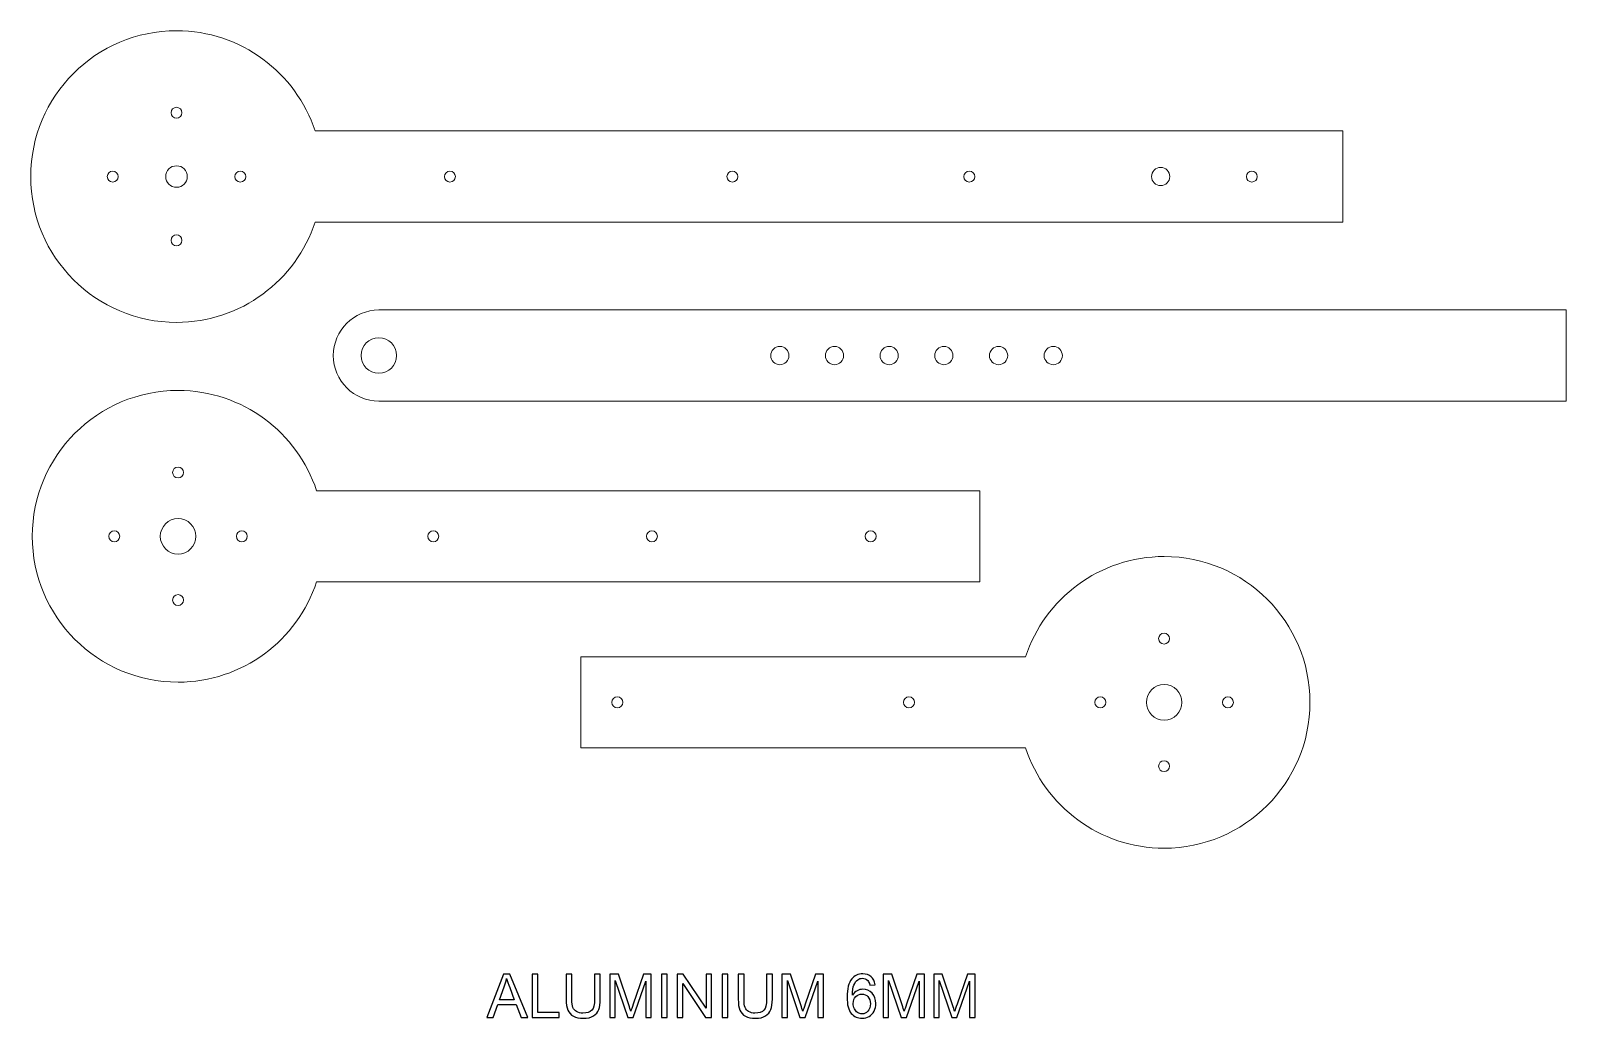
# Model space of a CAD drawing. Header units: centimetres. Extents: x -21.4 to 20.8, y -14.3 to 12.8.
import ezdxf

# ---------------------------------------------------------------- set-up
doc = ezdxf.new("R2010")
doc.units = ezdxf.units.CM
doc.header["$MEASUREMENT"] = 0
doc.layers.add('Layer 1', color=7, linetype='Continuous')

msp = doc.modelspace()

# ---------------------------------------------------------------- linework, layer by layer
at = {"layer": 'Layer 1', "color": 250, "lineweight": 20}
for points, knots in [([(-13.5732, 10.05148), (-14.09809, 11.64844), (-15.6014, 12.80148), (-17.37401, 12.80148), (-17.37401, 12.80148), (-19.58315, 12.80148), (-21.37401, 11.01062), (-21.37401, 8.80148), (-21.37401, 8.80148), (-21.37401, 6.59234), (-19.58315, 4.80148), (-17.37401, 4.80148), (-17.37401, 4.80148), (-15.60139, 4.80148), (-14.09808, 5.95453), (-13.57319, 7.5515)], [0, 0, 0, 0, 0.2, 0.2, 0.2, 0.2, 0.4, 0.4, 0.4, 0.4, 0.6, 0.6, 0.6, 0.6, 1, 1, 1, 1]), ([(-17.37401, 10.70148), (-17.45685, 10.70148), (-17.52401, 10.63432), (-17.52401, 10.55148), (-17.52401, 10.55148), (-17.52401, 10.46864), (-17.45685, 10.40148), (-17.37401, 10.40148), (-17.37401, 10.40148), (-17.29117, 10.40148), (-17.22401, 10.46864), (-17.22401, 10.55148), (-17.22401, 10.55148), (-17.22401, 10.63432), (-17.29117, 10.70148), (-17.37401, 10.70148)], [0, 0, 0, 0, 0.2, 0.2, 0.2, 0.2, 0.4, 0.4, 0.4, 0.4, 0.6, 0.6, 0.6, 0.6, 1, 1, 1, 1]), ([(-19.12401, 8.95148), (-19.20685, 8.95148), (-19.27401, 8.88432), (-19.27401, 8.80148), (-19.27401, 8.80148), (-19.27401, 8.71864), (-19.20685, 8.65148), (-19.12401, 8.65148), (-19.12401, 8.65148), (-19.04117, 8.65148), (-18.97401, 8.71864), (-18.97401, 8.80148), (-18.97401, 8.80148), (-18.97401, 8.88432), (-19.04117, 8.95148), (-19.12401, 8.95148)], [0, 0, 0, 0, 0.2, 0.2, 0.2, 0.2, 0.4, 0.4, 0.4, 0.4, 0.6, 0.6, 0.6, 0.6, 1, 1, 1, 1]), ([(-17.37401, 9.09648), (-17.53694, 9.09648), (-17.66901, 8.96441), (-17.66901, 8.80148), (-17.66901, 8.80148), (-17.66901, 8.63855), (-17.53694, 8.50648), (-17.37401, 8.50648), (-17.37401, 8.50648), (-17.21108, 8.50648), (-17.07901, 8.63855), (-17.07901, 8.80148), (-17.07901, 8.80148), (-17.07901, 8.96441), (-17.21108, 9.09648), (-17.37401, 9.09648)], [0, 0, 0, 0, 0.2, 0.2, 0.2, 0.2, 0.4, 0.4, 0.4, 0.4, 0.6, 0.6, 0.6, 0.6, 1, 1, 1, 1]), ([(-15.62401, 8.95148), (-15.70685, 8.95148), (-15.77401, 8.88432), (-15.77401, 8.80148), (-15.77401, 8.80148), (-15.77401, 8.71864), (-15.70685, 8.65148), (-15.62401, 8.65148), (-15.62401, 8.65148), (-15.54117, 8.65148), (-15.47401, 8.71864), (-15.47401, 8.80148), (-15.47401, 8.80148), (-15.47401, 8.88432), (-15.54117, 8.95148), (-15.62401, 8.95148)], [0, 0, 0, 0, 0.2, 0.2, 0.2, 0.2, 0.4, 0.4, 0.4, 0.4, 0.6, 0.6, 0.6, 0.6, 1, 1, 1, 1]), ([(-9.87401, 8.95148), (-9.95686, 8.95148), (-10.02401, 8.88433), (-10.02401, 8.80148), (-10.02401, 8.80148), (-10.02401, 8.71863), (-9.95686, 8.65148), (-9.87401, 8.65148), (-9.87401, 8.65148), (-9.79116, 8.65148), (-9.72401, 8.71863), (-9.72401, 8.80148), (-9.72401, 8.80148), (-9.72401, 8.88433), (-9.79116, 8.95148), (-9.87401, 8.95148)], [0, 0, 0, 0, 0.2, 0.2, 0.2, 0.2, 0.4, 0.4, 0.4, 0.4, 0.6, 0.6, 0.6, 0.6, 1, 1, 1, 1]), ([(-2.12401, 8.95148), (-2.20686, 8.95148), (-2.27401, 8.88433), (-2.27401, 8.80148), (-2.27401, 8.80148), (-2.27401, 8.71863), (-2.20686, 8.65148), (-2.12401, 8.65148), (-2.12401, 8.65148), (-2.04116, 8.65148), (-1.97401, 8.71863), (-1.97401, 8.80148), (-1.97401, 8.80148), (-1.97401, 8.88433), (-2.04116, 8.95148), (-2.12401, 8.95148)], [0, 0, 0, 0, 0.2, 0.2, 0.2, 0.2, 0.4, 0.4, 0.4, 0.4, 0.6, 0.6, 0.6, 0.6, 1, 1, 1, 1]), ([(4.37599, 8.95148), (4.29314, 8.95148), (4.22599, 8.88433), (4.22599, 8.80148), (4.22599, 8.80148), (4.22599, 8.71863), (4.29314, 8.65148), (4.37599, 8.65148), (4.37599, 8.65148), (4.45884, 8.65148), (4.52599, 8.71863), (4.52599, 8.80148), (4.52599, 8.80148), (4.52599, 8.88433), (4.45884, 8.95148), (4.37599, 8.95148)], [0, 0, 0, 0, 0.2, 0.2, 0.2, 0.2, 0.4, 0.4, 0.4, 0.4, 0.6, 0.6, 0.6, 0.6, 1, 1, 1, 1]), ([(9.62599, 9.05148), (9.76406, 9.05148), (9.87599, 8.93955), (9.87599, 8.80148), (9.87599, 8.80148), (9.87599, 8.66341), (9.76406, 8.55148), (9.62599, 8.55148), (9.62599, 8.55148), (9.48792, 8.55148), (9.37599, 8.66341), (9.37599, 8.80148), (9.37599, 8.80148), (9.37599, 8.93955), (9.48792, 9.05148), (9.62599, 9.05148)], [0, 0, 0, 0, 0.2, 0.2, 0.2, 0.2, 0.4, 0.4, 0.4, 0.4, 0.6, 0.6, 0.6, 0.6, 1, 1, 1, 1]), ([(12.12599, 8.95148), (12.04314, 8.95148), (11.97599, 8.88433), (11.97599, 8.80148), (11.97599, 8.80148), (11.97599, 8.71863), (12.04314, 8.65148), (12.12599, 8.65148), (12.12599, 8.65148), (12.20884, 8.65148), (12.27599, 8.71863), (12.27599, 8.80148), (12.27599, 8.80148), (12.27599, 8.88433), (12.20884, 8.95148), (12.12599, 8.95148)], [0, 0, 0, 0, 0.2, 0.2, 0.2, 0.2, 0.4, 0.4, 0.4, 0.4, 0.6, 0.6, 0.6, 0.6, 1, 1, 1, 1]), ([(-17.37401, 7.20148), (-17.45685, 7.20148), (-17.52401, 7.13432), (-17.52401, 7.05148), (-17.52401, 7.05148), (-17.52401, 6.96864), (-17.45685, 6.90148), (-17.37401, 6.90148), (-17.37401, 6.90148), (-17.29117, 6.90148), (-17.22401, 6.96864), (-17.22401, 7.05148), (-17.22401, 7.05148), (-17.22401, 7.13432), (-17.29117, 7.20148), (-17.37401, 7.20148)], [0, 0, 0, 0, 0.2, 0.2, 0.2, 0.2, 0.4, 0.4, 0.4, 0.4, 0.6, 0.6, 0.6, 0.6, 1, 1, 1, 1]), ([(-11.822, 5.14148), (-12.51236, 5.14148), (-13.072, 4.58184), (-13.072, 3.89148), (-13.072, 3.89148), (-13.072, 3.20112), (-12.51236, 2.64148), (-11.822, 2.64148)], [0, 0, 0, 0, 0.33333333, 0.33333333, 0.33333333, 0.33333333, 1, 1, 1, 1]), ([(-11.3345, 3.89148), (-11.3345, 4.16072), (-11.55276, 4.37898), (-11.822, 4.37898), (-11.822, 4.37898), (-12.09124, 4.37898), (-12.3095, 4.16072), (-12.3095, 3.89148), (-12.3095, 3.89148), (-12.3095, 3.62224), (-12.09124, 3.40398), (-11.822, 3.40398), (-11.822, 3.40398), (-11.55276, 3.40398), (-11.3345, 3.62224), (-11.3345, 3.89148)], [0, 0, 0, 0, 0.2, 0.2, 0.2, 0.2, 0.4, 0.4, 0.4, 0.4, 0.6, 0.6, 0.6, 0.6, 1, 1, 1, 1]), ([(-0.572, 3.89148), (-0.572, 4.02955), (-0.68393, 4.14148), (-0.822, 4.14148), (-0.822, 4.14148), (-0.96007, 4.14148), (-1.072, 4.02955), (-1.072, 3.89148), (-1.072, 3.89148), (-1.072, 3.75341), (-0.96007, 3.64148), (-0.822, 3.64148), (-0.822, 3.64148), (-0.68393, 3.64148), (-0.572, 3.75341), (-0.572, 3.89148)], [0, 0, 0, 0, 0.2, 0.2, 0.2, 0.2, 0.4, 0.4, 0.4, 0.4, 0.6, 0.6, 0.6, 0.6, 1, 1, 1, 1]), ([(0.928, 3.89148), (0.928, 4.02955), (0.81607, 4.14148), (0.678, 4.14148), (0.678, 4.14148), (0.53993, 4.14148), (0.428, 4.02955), (0.428, 3.89148), (0.428, 3.89148), (0.428, 3.75341), (0.53993, 3.64148), (0.678, 3.64148), (0.678, 3.64148), (0.81607, 3.64148), (0.928, 3.75341), (0.928, 3.89148)], [0, 0, 0, 0, 0.2, 0.2, 0.2, 0.2, 0.4, 0.4, 0.4, 0.4, 0.6, 0.6, 0.6, 0.6, 1, 1, 1, 1]), ([(2.428, 3.89148), (2.428, 4.02955), (2.31607, 4.14148), (2.178, 4.14148), (2.178, 4.14148), (2.03993, 4.14148), (1.928, 4.02955), (1.928, 3.89148), (1.928, 3.89148), (1.928, 3.75341), (2.03993, 3.64148), (2.178, 3.64148), (2.178, 3.64148), (2.31607, 3.64148), (2.428, 3.75341), (2.428, 3.89148)], [0, 0, 0, 0, 0.2, 0.2, 0.2, 0.2, 0.4, 0.4, 0.4, 0.4, 0.6, 0.6, 0.6, 0.6, 1, 1, 1, 1]), ([(3.928, 3.89148), (3.928, 4.02955), (3.81607, 4.14148), (3.678, 4.14148), (3.678, 4.14148), (3.53993, 4.14148), (3.428, 4.02955), (3.428, 3.89148), (3.428, 3.89148), (3.428, 3.75341), (3.53993, 3.64148), (3.678, 3.64148), (3.678, 3.64148), (3.81607, 3.64148), (3.928, 3.75341), (3.928, 3.89148)], [0, 0, 0, 0, 0.2, 0.2, 0.2, 0.2, 0.4, 0.4, 0.4, 0.4, 0.6, 0.6, 0.6, 0.6, 1, 1, 1, 1]), ([(5.428, 3.89148), (5.428, 4.02955), (5.31607, 4.14148), (5.178, 4.14148), (5.178, 4.14148), (5.03993, 4.14148), (4.928, 4.02955), (4.928, 3.89148), (4.928, 3.89148), (4.928, 3.75341), (5.03993, 3.64148), (5.178, 3.64148), (5.178, 3.64148), (5.31607, 3.64148), (5.428, 3.75341), (5.428, 3.89148)], [0, 0, 0, 0, 0.2, 0.2, 0.2, 0.2, 0.4, 0.4, 0.4, 0.4, 0.6, 0.6, 0.6, 0.6, 1, 1, 1, 1]), ([(6.928, 3.89148), (6.928, 4.02955), (6.81607, 4.14148), (6.678, 4.14148), (6.678, 4.14148), (6.53993, 4.14148), (6.428, 4.02955), (6.428, 3.89148), (6.428, 3.89148), (6.428, 3.75341), (6.53993, 3.64148), (6.678, 3.64148), (6.678, 3.64148), (6.81607, 3.64148), (6.928, 3.75341), (6.928, 3.89148)], [0, 0, 0, 0, 0.2, 0.2, 0.2, 0.2, 0.4, 0.4, 0.4, 0.4, 0.6, 0.6, 0.6, 0.6, 1, 1, 1, 1]), ([(-13.53043, 0.18375), (-14.05532, 1.78071), (-15.55863, 2.93375), (-17.33124, 2.93375), (-17.33124, 2.93375), (-19.54038, 2.93375), (-21.33124, 1.14289), (-21.33124, -1.06625), (-21.33124, -1.06625), (-21.33124, -3.27539), (-19.54038, -5.06625), (-17.33124, -5.06625), (-17.33124, -5.06625), (-15.55863, -5.06625), (-14.05532, -3.91321), (-13.53043, -2.31625)], [0, 0, 0, 0, 0.2, 0.2, 0.2, 0.2, 0.4, 0.4, 0.4, 0.4, 0.6, 0.6, 0.6, 0.6, 1, 1, 1, 1]), ([(-17.48124, 0.68375), (-17.48124, 0.60091), (-17.41408, 0.53375), (-17.33124, 0.53375), (-17.33124, 0.53375), (-17.2484, 0.53375), (-17.18124, 0.60091), (-17.18124, 0.68375), (-17.18124, 0.68375), (-17.18124, 0.76659), (-17.2484, 0.83375), (-17.33124, 0.83375), (-17.33124, 0.83375), (-17.41408, 0.83375), (-17.48124, 0.76659), (-17.48124, 0.68375)], [0, 0, 0, 0, 0.2, 0.2, 0.2, 0.2, 0.4, 0.4, 0.4, 0.4, 0.6, 0.6, 0.6, 0.6, 1, 1, 1, 1]), ([(-13.53043, -2.31625), (-13.53043, -2.31625), (4.66876, -2.31625), (4.66876, -2.31625), (4.66876, -2.31625), (4.66876, -2.31625), (4.66876, 0.18375), (4.66876, 0.18375), (4.66876, 0.18375), (4.66876, 0.18375), (-13.53043, 0.18375), (-13.53043, 0.18375)], [0, 0, 0, 0, 0.25, 0.25, 0.25, 0.25, 0.5, 0.5, 0.5, 0.5, 1, 1, 1, 1]), ([(-17.81874, -1.06625), (-17.81874, -1.33549), (-17.60048, -1.55375), (-17.33124, -1.55375), (-17.33124, -1.55375), (-17.062, -1.55375), (-16.84374, -1.33549), (-16.84374, -1.06625), (-16.84374, -1.06625), (-16.84374, -0.79701), (-17.062, -0.57875), (-17.33124, -0.57875), (-17.33124, -0.57875), (-17.60048, -0.57875), (-17.81874, -0.79701), (-17.81874, -1.06625)], [0, 0, 0, 0, 0.2, 0.2, 0.2, 0.2, 0.4, 0.4, 0.4, 0.4, 0.6, 0.6, 0.6, 0.6, 1, 1, 1, 1]), ([(-19.23124, -1.06625), (-19.23124, -1.14909), (-19.16408, -1.21625), (-19.08124, -1.21625), (-19.08124, -1.21625), (-18.9984, -1.21625), (-18.93124, -1.14909), (-18.93124, -1.06625), (-18.93124, -1.06625), (-18.93124, -0.98341), (-18.9984, -0.91625), (-19.08124, -0.91625), (-19.08124, -0.91625), (-19.16408, -0.91625), (-19.23124, -0.98341), (-19.23124, -1.06625)], [0, 0, 0, 0, 0.2, 0.2, 0.2, 0.2, 0.4, 0.4, 0.4, 0.4, 0.6, 0.6, 0.6, 0.6, 1, 1, 1, 1]), ([(-15.73124, -1.06625), (-15.73124, -1.14909), (-15.66408, -1.21625), (-15.58124, -1.21625), (-15.58124, -1.21625), (-15.4984, -1.21625), (-15.43124, -1.14909), (-15.43124, -1.06625), (-15.43124, -1.06625), (-15.43124, -0.98341), (-15.4984, -0.91625), (-15.58124, -0.91625), (-15.58124, -0.91625), (-15.66408, -0.91625), (-15.73124, -0.98341), (-15.73124, -1.06625)], [0, 0, 0, 0, 0.2, 0.2, 0.2, 0.2, 0.4, 0.4, 0.4, 0.4, 0.6, 0.6, 0.6, 0.6, 1, 1, 1, 1]), ([(-10.18124, -1.06625), (-10.18124, -1.14909), (-10.2484, -1.21625), (-10.33124, -1.21625), (-10.33124, -1.21625), (-10.41408, -1.21625), (-10.48124, -1.14909), (-10.48124, -1.06625), (-10.48124, -1.06625), (-10.48124, -0.98341), (-10.41408, -0.91625), (-10.33124, -0.91625), (-10.33124, -0.91625), (-10.2484, -0.91625), (-10.18124, -0.98341), (-10.18124, -1.06625)], [0, 0, 0, 0, 0.2, 0.2, 0.2, 0.2, 0.4, 0.4, 0.4, 0.4, 0.6, 0.6, 0.6, 0.6, 1, 1, 1, 1]), ([(-4.18124, -1.06625), (-4.18124, -1.14909), (-4.2484, -1.21625), (-4.33124, -1.21625), (-4.33124, -1.21625), (-4.41408, -1.21625), (-4.48124, -1.14909), (-4.48124, -1.06625), (-4.48124, -1.06625), (-4.48124, -0.98341), (-4.41408, -0.91625), (-4.33124, -0.91625), (-4.33124, -0.91625), (-4.2484, -0.91625), (-4.18124, -0.98341), (-4.18124, -1.06625)], [0, 0, 0, 0, 0.2, 0.2, 0.2, 0.2, 0.4, 0.4, 0.4, 0.4, 0.6, 0.6, 0.6, 0.6, 1, 1, 1, 1]), ([(1.81876, -1.06625), (1.81876, -0.98341), (1.7516, -0.91625), (1.66876, -0.91625), (1.66876, -0.91625), (1.58592, -0.91625), (1.51876, -0.98341), (1.51876, -1.06625), (1.51876, -1.06625), (1.51876, -1.14909), (1.58592, -1.21625), (1.66876, -1.21625), (1.66876, -1.21625), (1.7516, -1.21625), (1.81876, -1.14909), (1.81876, -1.06625)], [0, 0, 0, 0, 0.2, 0.2, 0.2, 0.2, 0.4, 0.4, 0.4, 0.4, 0.6, 0.6, 0.6, 0.6, 1, 1, 1, 1]), ([(5.91929, -6.87092), (6.44418, -8.46788), (7.94749, -9.62092), (9.7201, -9.62092), (9.7201, -9.62092), (11.92924, -9.62092), (13.7201, -7.83006), (13.7201, -5.62092), (13.7201, -5.62092), (13.7201, -3.41178), (11.92924, -1.62092), (9.7201, -1.62092), (9.7201, -1.62092), (7.94749, -1.62092), (6.44418, -2.77396), (5.91929, -4.37092)], [0, 0, 0, 0, 0.2, 0.2, 0.2, 0.2, 0.4, 0.4, 0.4, 0.4, 0.6, 0.6, 0.6, 0.6, 1, 1, 1, 1]), ([(-17.48124, -2.81625), (-17.48124, -2.89909), (-17.41408, -2.96625), (-17.33124, -2.96625), (-17.33124, -2.96625), (-17.2484, -2.96625), (-17.18124, -2.89909), (-17.18124, -2.81625), (-17.18124, -2.81625), (-17.18124, -2.73341), (-17.2484, -2.66625), (-17.33124, -2.66625), (-17.33124, -2.66625), (-17.41408, -2.66625), (-17.48124, -2.73341), (-17.48124, -2.81625)], [0, 0, 0, 0, 0.2, 0.2, 0.2, 0.2, 0.4, 0.4, 0.4, 0.4, 0.6, 0.6, 0.6, 0.6, 1, 1, 1, 1]), ([(9.8701, -3.87092), (9.8701, -3.78808), (9.80294, -3.72092), (9.7201, -3.72092), (9.7201, -3.72092), (9.63726, -3.72092), (9.5701, -3.78808), (9.5701, -3.87092), (9.5701, -3.87092), (9.5701, -3.95376), (9.63726, -4.02092), (9.7201, -4.02092), (9.7201, -4.02092), (9.80294, -4.02092), (9.8701, -3.95376), (9.8701, -3.87092)], [0, 0, 0, 0, 0.2, 0.2, 0.2, 0.2, 0.4, 0.4, 0.4, 0.4, 0.6, 0.6, 0.6, 0.6, 1, 1, 1, 1]), ([(-5.4299, -5.62092), (-5.4299, -5.53808), (-5.36274, -5.47092), (-5.2799, -5.47092), (-5.2799, -5.47092), (-5.19706, -5.47092), (-5.1299, -5.53808), (-5.1299, -5.62092), (-5.1299, -5.62092), (-5.1299, -5.70376), (-5.19706, -5.77092), (-5.2799, -5.77092), (-5.2799, -5.77092), (-5.36274, -5.77092), (-5.4299, -5.70376), (-5.4299, -5.62092)], [0, 0, 0, 0, 0.2, 0.2, 0.2, 0.2, 0.4, 0.4, 0.4, 0.4, 0.6, 0.6, 0.6, 0.6, 1, 1, 1, 1]), ([(2.5701, -5.62092), (2.5701, -5.53808), (2.63726, -5.47092), (2.7201, -5.47092), (2.7201, -5.47092), (2.80294, -5.47092), (2.8701, -5.53808), (2.8701, -5.62092), (2.8701, -5.62092), (2.8701, -5.70376), (2.80294, -5.77092), (2.7201, -5.77092), (2.7201, -5.77092), (2.63726, -5.77092), (2.5701, -5.70376), (2.5701, -5.62092)], [0, 0, 0, 0, 0.2, 0.2, 0.2, 0.2, 0.4, 0.4, 0.4, 0.4, 0.6, 0.6, 0.6, 0.6, 1, 1, 1, 1]), ([(8.1201, -5.62092), (8.1201, -5.53808), (8.05294, -5.47092), (7.9701, -5.47092), (7.9701, -5.47092), (7.88726, -5.47092), (7.8201, -5.53808), (7.8201, -5.62092), (7.8201, -5.62092), (7.8201, -5.70376), (7.88726, -5.77092), (7.9701, -5.77092), (7.9701, -5.77092), (8.05294, -5.77092), (8.1201, -5.70376), (8.1201, -5.62092)], [0, 0, 0, 0, 0.2, 0.2, 0.2, 0.2, 0.4, 0.4, 0.4, 0.4, 0.6, 0.6, 0.6, 0.6, 1, 1, 1, 1]), ([(10.2076, -5.62092), (10.2076, -5.35168), (9.98934, -5.13342), (9.7201, -5.13342), (9.7201, -5.13342), (9.45086, -5.13342), (9.2326, -5.35168), (9.2326, -5.62092), (9.2326, -5.62092), (9.2326, -5.89016), (9.45086, -6.10842), (9.7201, -6.10842), (9.7201, -6.10842), (9.98934, -6.10842), (10.2076, -5.89016), (10.2076, -5.62092)], [0, 0, 0, 0, 0.2, 0.2, 0.2, 0.2, 0.4, 0.4, 0.4, 0.4, 0.6, 0.6, 0.6, 0.6, 1, 1, 1, 1]), ([(11.6201, -5.62092), (11.6201, -5.53808), (11.55294, -5.47092), (11.4701, -5.47092), (11.4701, -5.47092), (11.38726, -5.47092), (11.3201, -5.53808), (11.3201, -5.62092), (11.3201, -5.62092), (11.3201, -5.70376), (11.38726, -5.77092), (11.4701, -5.77092), (11.4701, -5.77092), (11.55294, -5.77092), (11.6201, -5.70376), (11.6201, -5.62092)], [0, 0, 0, 0, 0.2, 0.2, 0.2, 0.2, 0.4, 0.4, 0.4, 0.4, 0.6, 0.6, 0.6, 0.6, 1, 1, 1, 1]), ([(9.8701, -7.37092), (9.8701, -7.28808), (9.80294, -7.22092), (9.7201, -7.22092), (9.7201, -7.22092), (9.63726, -7.22092), (9.5701, -7.28808), (9.5701, -7.37092), (9.5701, -7.37092), (9.5701, -7.45376), (9.63726, -7.52092), (9.7201, -7.52092), (9.7201, -7.52092), (9.80294, -7.52092), (9.8701, -7.45376), (9.8701, -7.37092)], [0, 0, 0, 0, 0.2, 0.2, 0.2, 0.2, 0.4, 0.4, 0.4, 0.4, 0.6, 0.6, 0.6, 0.6, 1, 1, 1, 1])]:
    msp.add_open_spline(points, degree=3, knots=knots, dxfattribs=at)
for points in [[(14.62599, 10.05148), (14.62599, 10.05148), (-13.5732, 10.05148), (-13.5732, 10.05148)], [(14.62599, 10.05148), (14.62599, 10.05148), (14.62599, 7.55148), (14.62599, 7.55148)], [(14.62599, 7.55148), (14.62599, 7.55148), (-13.57313, 7.55148), (-13.57313, 7.55148)], [(-11.822, 5.14148), (-11.822, 5.14148), (20.75301, 5.14148), (20.75301, 5.14148)], [(20.75301, 5.14148), (20.75301, 5.14148), (20.75301, 2.64148), (20.75301, 2.64148)], [(-11.822, 2.64148), (-11.822, 2.64148), (20.75301, 2.64148), (20.75301, 2.64148)], [(5.91929, -4.37092), (5.91929, -4.37092), (-6.2799, -4.37092), (-6.2799, -4.37092)], [(-6.2799, -4.37092), (-6.2799, -4.37092), (-6.2799, -6.87092), (-6.2799, -6.87092)], [(-6.2799, -6.87092), (-6.2799, -6.87092), (5.91929, -6.87092), (5.91929, -6.87092)]]:
    msp.add_open_spline(points, degree=3, dxfattribs=at)
at = {"layer": 'Layer 1', "color": 250}
for points, knots in [([(-8.85679, -14.26637), (-8.85679, -14.26637), (-8.39912, -13.07331), (-8.39912, -13.07331), (-8.39912, -13.07331), (-8.39912, -13.07331), (-8.22555, -13.07331), (-8.22555, -13.07331), (-8.22555, -13.07331), (-8.22555, -13.07331), (-7.73983, -14.26637), (-7.73983, -14.26637), (-7.73983, -14.26637), (-7.73983, -14.26637), (-7.91951, -14.26637), (-7.91951, -14.26637), (-7.91951, -14.26637), (-7.91951, -14.26637), (-8.05753, -13.90479), (-8.05753, -13.90479), (-8.05753, -13.90479), (-8.05753, -13.90479), (-8.55991, -13.90479), (-8.55991, -13.90479), (-8.55991, -13.90479), (-8.55991, -13.90479), (-8.68933, -14.26637), (-8.68933, -14.26637), (-8.68933, -14.26637), (-8.68933, -14.26637), (-8.85679, -14.26637), (-8.85679, -14.26637)], [0, 0, 0, 0, 0.11111111, 0.11111111, 0.11111111, 0.11111111, 0.22222222, 0.22222222, 0.22222222, 0.22222222, 0.33333333, 0.33333333, 0.33333333, 0.33333333, 0.44444444, 0.44444444, 0.44444444, 0.44444444, 0.55555556, 0.55555556, 0.55555556, 0.55555556, 0.66666667, 0.66666667, 0.66666667, 0.66666667, 0.77777778, 0.77777778, 0.77777778, 0.77777778, 1, 1, 1, 1]), ([(-8.51354, -13.77648), (-8.51354, -13.77648), (-8.10696, -13.77648), (-8.10696, -13.77648), (-8.10696, -13.77648), (-8.10696, -13.77648), (-8.23138, -13.44573), (-8.23138, -13.44573), (-8.23138, -13.44573), (-8.26887, -13.34519), (-8.2972, -13.26216), (-8.31691, -13.19662), (-8.31691, -13.19662), (-8.3333, -13.27438), (-8.35524, -13.35075), (-8.38273, -13.42629), (-8.38273, -13.42629), (-8.38273, -13.42629), (-8.51354, -13.77648), (-8.51354, -13.77648)], [0, 0, 0, 0, 0.16666667, 0.16666667, 0.16666667, 0.16666667, 0.33333333, 0.33333333, 0.33333333, 0.33333333, 0.5, 0.5, 0.5, 0.5, 0.66666667, 0.66666667, 0.66666667, 0.66666667, 1, 1, 1, 1]), ([(-7.62124, -14.26637), (-7.62124, -14.26637), (-7.62124, -13.07331), (-7.62124, -13.07331), (-7.62124, -13.07331), (-7.62124, -13.07331), (-7.46294, -13.07331), (-7.46294, -13.07331), (-7.46294, -13.07331), (-7.46294, -13.07331), (-7.46294, -14.1264), (-7.46294, -14.1264), (-7.46294, -14.1264), (-7.46294, -14.1264), (-6.87641, -14.1264), (-6.87641, -14.1264), (-6.87641, -14.1264), (-6.87641, -14.1264), (-6.87641, -14.26637), (-6.87641, -14.26637), (-6.87641, -14.26637), (-6.87641, -14.26637), (-7.62124, -14.26637), (-7.62124, -14.26637)], [0, 0, 0, 0, 0.14285714, 0.14285714, 0.14285714, 0.14285714, 0.28571429, 0.28571429, 0.28571429, 0.28571429, 0.42857143, 0.42857143, 0.42857143, 0.42857143, 0.57142857, 0.57142857, 0.57142857, 0.57142857, 0.71428571, 0.71428571, 0.71428571, 0.71428571, 1, 1, 1, 1]), ([(-5.90636, -13.07331), (-5.90636, -13.07331), (-5.74806, -13.07331), (-5.74806, -13.07331), (-5.74806, -13.07331), (-5.74806, -13.07331), (-5.74806, -13.76232), (-5.74806, -13.76232), (-5.74806, -13.76232), (-5.74806, -13.88229), (-5.76167, -13.97755), (-5.78861, -14.04809), (-5.78861, -14.04809), (-5.81583, -14.11835), (-5.8647, -14.17584), (-5.93524, -14.21999), (-5.93524, -14.21999), (-6.00606, -14.26415), (-6.09854, -14.28637), (-6.21351, -14.28637), (-6.21351, -14.28637), (-6.32488, -14.28637), (-6.41624, -14.2672), (-6.48706, -14.2286), (-6.48706, -14.2286), (-6.55815, -14.19), (-6.6087, -14.13446), (-6.63897, -14.06142), (-6.63897, -14.06142), (-6.66924, -13.98838), (-6.68451, -13.88868), (-6.68451, -13.76232), (-6.68451, -13.76232), (-6.68451, -13.76232), (-6.68451, -13.07331), (-6.68451, -13.07331), (-6.68451, -13.07331), (-6.68451, -13.07331), (-6.52622, -13.07331), (-6.52622, -13.07331), (-6.52622, -13.07331), (-6.52622, -13.07331), (-6.52622, -13.76204), (-6.52622, -13.76204), (-6.52622, -13.76204), (-6.52622, -13.86563), (-6.5165, -13.94228), (-6.49734, -13.99116), (-6.49734, -13.99116), (-6.47817, -14.04031), (-6.4454, -14.07836), (-6.39847, -14.10474), (-6.39847, -14.10474), (-6.35181, -14.1314), (-6.2946, -14.14473), (-6.22712, -14.14473), (-6.22712, -14.14473), (-6.11159, -14.14473), (-6.02911, -14.11835), (-5.97996, -14.06586), (-5.97996, -14.06586), (-5.9308, -14.0131), (-5.90636, -13.91201), (-5.90636, -13.76204), (-5.90636, -13.76204), (-5.90636, -13.76204), (-5.90636, -13.07331), (-5.90636, -13.07331)], [0, 0, 0, 0, 0.05555556, 0.05555556, 0.05555556, 0.05555556, 0.11111111, 0.11111111, 0.11111111, 0.11111111, 0.16666667, 0.16666667, 0.16666667, 0.16666667, 0.22222222, 0.22222222, 0.22222222, 0.22222222, 0.27777778, 0.27777778, 0.27777778, 0.27777778, 0.33333333, 0.33333333, 0.33333333, 0.33333333, 0.38888889, 0.38888889, 0.38888889, 0.38888889, 0.44444444, 0.44444444, 0.44444444, 0.44444444, 0.5, 0.5, 0.5, 0.5, 0.55555556, 0.55555556, 0.55555556, 0.55555556, 0.61111111, 0.61111111, 0.61111111, 0.61111111, 0.66666667, 0.66666667, 0.66666667, 0.66666667, 0.72222222, 0.72222222, 0.72222222, 0.72222222, 0.77777778, 0.77777778, 0.77777778, 0.77777778, 0.83333333, 0.83333333, 0.83333333, 0.83333333, 0.88888889, 0.88888889, 0.88888889, 0.88888889, 1, 1, 1, 1]), ([(-5.48785, -14.26637), (-5.48785, -14.26637), (-5.48785, -13.07331), (-5.48785, -13.07331), (-5.48785, -13.07331), (-5.48785, -13.07331), (-5.25124, -13.07331), (-5.25124, -13.07331), (-5.25124, -13.07331), (-5.25124, -13.07331), (-4.96908, -13.91784), (-4.96908, -13.91784), (-4.96908, -13.91784), (-4.94298, -13.99643), (-4.92409, -14.05531), (-4.91215, -14.09447), (-4.91215, -14.09447), (-4.89854, -14.05114), (-4.87716, -13.98727), (-4.84828, -13.90312), (-4.84828, -13.90312), (-4.84828, -13.90312), (-4.56112, -13.07331), (-4.56112, -13.07331), (-4.56112, -13.07331), (-4.56112, -13.07331), (-4.34978, -13.07331), (-4.34978, -13.07331), (-4.34978, -13.07331), (-4.34978, -13.07331), (-4.34978, -14.26637), (-4.34978, -14.26637), (-4.34978, -14.26637), (-4.34978, -14.26637), (-4.50141, -14.26637), (-4.50141, -14.26637), (-4.50141, -14.26637), (-4.50141, -14.26637), (-4.50141, -13.26827), (-4.50141, -13.26827), (-4.50141, -13.26827), (-4.50141, -13.26827), (-4.84966, -14.26637), (-4.84966, -14.26637), (-4.84966, -14.26637), (-4.84966, -14.26637), (-4.99185, -14.26637), (-4.99185, -14.26637), (-4.99185, -14.26637), (-4.99185, -14.26637), (-5.33622, -13.24994), (-5.33622, -13.24994), (-5.33622, -13.24994), (-5.33622, -13.24994), (-5.33622, -14.26637), (-5.33622, -14.26637), (-5.33622, -14.26637), (-5.33622, -14.26637), (-5.48785, -14.26637), (-5.48785, -14.26637)], [0, 0, 0, 0, 0.0625, 0.0625, 0.0625, 0.0625, 0.125, 0.125, 0.125, 0.125, 0.1875, 0.1875, 0.1875, 0.1875, 0.25, 0.25, 0.25, 0.25, 0.3125, 0.3125, 0.3125, 0.3125, 0.375, 0.375, 0.375, 0.375, 0.4375, 0.4375, 0.4375, 0.4375, 0.5, 0.5, 0.5, 0.5, 0.5625, 0.5625, 0.5625, 0.5625, 0.625, 0.625, 0.625, 0.625, 0.6875, 0.6875, 0.6875, 0.6875, 0.75, 0.75, 0.75, 0.75, 0.8125, 0.8125, 0.8125, 0.8125, 0.875, 0.875, 0.875, 0.875, 1, 1, 1, 1]), ([(-4.06985, -14.26637), (-4.06985, -14.26637), (-4.06985, -13.07331), (-4.06985, -13.07331), (-4.06985, -13.07331), (-4.06985, -13.07331), (-3.91155, -13.07331), (-3.91155, -13.07331), (-3.91155, -13.07331), (-3.91155, -13.07331), (-3.91155, -14.26637), (-3.91155, -14.26637), (-3.91155, -14.26637), (-3.91155, -14.26637), (-4.06985, -14.26637), (-4.06985, -14.26637)], [0, 0, 0, 0, 0.2, 0.2, 0.2, 0.2, 0.4, 0.4, 0.4, 0.4, 0.6, 0.6, 0.6, 0.6, 1, 1, 1, 1]), ([(-3.63522, -14.26637), (-3.63522, -14.26637), (-3.63522, -13.07331), (-3.63522, -13.07331), (-3.63522, -13.07331), (-3.63522, -13.07331), (-3.47304, -13.07331), (-3.47304, -13.07331), (-3.47304, -13.07331), (-3.47304, -13.07331), (-2.84707, -14.00976), (-2.84707, -14.00976), (-2.84707, -14.00976), (-2.84707, -14.00976), (-2.84707, -13.07331), (-2.84707, -13.07331), (-2.84707, -13.07331), (-2.84707, -13.07331), (-2.69544, -13.07331), (-2.69544, -13.07331), (-2.69544, -13.07331), (-2.69544, -13.07331), (-2.69544, -14.26637), (-2.69544, -14.26637), (-2.69544, -14.26637), (-2.69544, -14.26637), (-2.85763, -14.26637), (-2.85763, -14.26637), (-2.85763, -14.26637), (-2.85763, -14.26637), (-3.48359, -13.32992), (-3.48359, -13.32992), (-3.48359, -13.32992), (-3.48359, -13.32992), (-3.48359, -14.26637), (-3.48359, -14.26637), (-3.48359, -14.26637), (-3.48359, -14.26637), (-3.63522, -14.26637), (-3.63522, -14.26637)], [0, 0, 0, 0, 0.09090909, 0.09090909, 0.09090909, 0.09090909, 0.18181818, 0.18181818, 0.18181818, 0.18181818, 0.27272727, 0.27272727, 0.27272727, 0.27272727, 0.36363636, 0.36363636, 0.36363636, 0.36363636, 0.45454545, 0.45454545, 0.45454545, 0.45454545, 0.54545455, 0.54545455, 0.54545455, 0.54545455, 0.63636364, 0.63636364, 0.63636364, 0.63636364, 0.72727273, 0.72727273, 0.72727273, 0.72727273, 0.81818182, 0.81818182, 0.81818182, 0.81818182, 1, 1, 1, 1]), ([(-2.40357, -14.26637), (-2.40357, -14.26637), (-2.40357, -13.07331), (-2.40357, -13.07331), (-2.40357, -13.07331), (-2.40357, -13.07331), (-2.24527, -13.07331), (-2.24527, -13.07331), (-2.24527, -13.07331), (-2.24527, -13.07331), (-2.24527, -14.26637), (-2.24527, -14.26637), (-2.24527, -14.26637), (-2.24527, -14.26637), (-2.40357, -14.26637), (-2.40357, -14.26637)], [0, 0, 0, 0, 0.2, 0.2, 0.2, 0.2, 0.4, 0.4, 0.4, 0.4, 0.6, 0.6, 0.6, 0.6, 1, 1, 1, 1]), ([(-1.18579, -13.07331), (-1.18579, -13.07331), (-1.02749, -13.07331), (-1.02749, -13.07331), (-1.02749, -13.07331), (-1.02749, -13.07331), (-1.02749, -13.76232), (-1.02749, -13.76232), (-1.02749, -13.76232), (-1.02749, -13.88229), (-1.0411, -13.97755), (-1.06804, -14.04809), (-1.06804, -14.04809), (-1.09526, -14.11835), (-1.14413, -14.17584), (-1.21467, -14.21999), (-1.21467, -14.21999), (-1.28549, -14.26415), (-1.37797, -14.28637), (-1.49294, -14.28637), (-1.49294, -14.28637), (-1.60431, -14.28637), (-1.69567, -14.2672), (-1.76649, -14.2286), (-1.76649, -14.2286), (-1.83758, -14.19), (-1.88813, -14.13446), (-1.9184, -14.06142), (-1.9184, -14.06142), (-1.94867, -13.98838), (-1.96394, -13.88868), (-1.96394, -13.76232), (-1.96394, -13.76232), (-1.96394, -13.76232), (-1.96394, -13.07331), (-1.96394, -13.07331), (-1.96394, -13.07331), (-1.96394, -13.07331), (-1.80565, -13.07331), (-1.80565, -13.07331), (-1.80565, -13.07331), (-1.80565, -13.07331), (-1.80565, -13.76204), (-1.80565, -13.76204), (-1.80565, -13.76204), (-1.80565, -13.86563), (-1.79593, -13.94228), (-1.77677, -13.99116), (-1.77677, -13.99116), (-1.7576, -14.04031), (-1.72483, -14.07836), (-1.6779, -14.10474), (-1.6779, -14.10474), (-1.63124, -14.1314), (-1.57403, -14.14473), (-1.50655, -14.14473), (-1.50655, -14.14473), (-1.39102, -14.14473), (-1.30854, -14.11835), (-1.25939, -14.06586), (-1.25939, -14.06586), (-1.21023, -14.0131), (-1.18579, -13.91201), (-1.18579, -13.76204), (-1.18579, -13.76204), (-1.18579, -13.76204), (-1.18579, -13.07331), (-1.18579, -13.07331)], [0, 0, 0, 0, 0.05555556, 0.05555556, 0.05555556, 0.05555556, 0.11111111, 0.11111111, 0.11111111, 0.11111111, 0.16666667, 0.16666667, 0.16666667, 0.16666667, 0.22222222, 0.22222222, 0.22222222, 0.22222222, 0.27777778, 0.27777778, 0.27777778, 0.27777778, 0.33333333, 0.33333333, 0.33333333, 0.33333333, 0.38888889, 0.38888889, 0.38888889, 0.38888889, 0.44444444, 0.44444444, 0.44444444, 0.44444444, 0.5, 0.5, 0.5, 0.5, 0.55555556, 0.55555556, 0.55555556, 0.55555556, 0.61111111, 0.61111111, 0.61111111, 0.61111111, 0.66666667, 0.66666667, 0.66666667, 0.66666667, 0.72222222, 0.72222222, 0.72222222, 0.72222222, 0.77777778, 0.77777778, 0.77777778, 0.77777778, 0.83333333, 0.83333333, 0.83333333, 0.83333333, 0.88888889, 0.88888889, 0.88888889, 0.88888889, 1, 1, 1, 1]), ([(-0.76728, -14.26637), (-0.76728, -14.26637), (-0.76728, -13.07331), (-0.76728, -13.07331), (-0.76728, -13.07331), (-0.76728, -13.07331), (-0.53067, -13.07331), (-0.53067, -13.07331), (-0.53067, -13.07331), (-0.53067, -13.07331), (-0.24851, -13.91784), (-0.24851, -13.91784), (-0.24851, -13.91784), (-0.22241, -13.99643), (-0.20352, -14.05531), (-0.19158, -14.09447), (-0.19158, -14.09447), (-0.17797, -14.05114), (-0.15659, -13.98727), (-0.12771, -13.90312), (-0.12771, -13.90312), (-0.12771, -13.90312), (0.15945, -13.07331), (0.15945, -13.07331), (0.15945, -13.07331), (0.15945, -13.07331), (0.37079, -13.07331), (0.37079, -13.07331), (0.37079, -13.07331), (0.37079, -13.07331), (0.37079, -14.26637), (0.37079, -14.26637), (0.37079, -14.26637), (0.37079, -14.26637), (0.21916, -14.26637), (0.21916, -14.26637), (0.21916, -14.26637), (0.21916, -14.26637), (0.21916, -13.26827), (0.21916, -13.26827), (0.21916, -13.26827), (0.21916, -13.26827), (-0.12909, -14.26637), (-0.12909, -14.26637), (-0.12909, -14.26637), (-0.12909, -14.26637), (-0.27128, -14.26637), (-0.27128, -14.26637), (-0.27128, -14.26637), (-0.27128, -14.26637), (-0.61565, -13.24994), (-0.61565, -13.24994), (-0.61565, -13.24994), (-0.61565, -13.24994), (-0.61565, -14.26637), (-0.61565, -14.26637), (-0.61565, -14.26637), (-0.61565, -14.26637), (-0.76728, -14.26637), (-0.76728, -14.26637)], [0, 0, 0, 0, 0.0625, 0.0625, 0.0625, 0.0625, 0.125, 0.125, 0.125, 0.125, 0.1875, 0.1875, 0.1875, 0.1875, 0.25, 0.25, 0.25, 0.25, 0.3125, 0.3125, 0.3125, 0.3125, 0.375, 0.375, 0.375, 0.375, 0.4375, 0.4375, 0.4375, 0.4375, 0.5, 0.5, 0.5, 0.5, 0.5625, 0.5625, 0.5625, 0.5625, 0.625, 0.625, 0.625, 0.625, 0.6875, 0.6875, 0.6875, 0.6875, 0.75, 0.75, 0.75, 0.75, 0.8125, 0.8125, 0.8125, 0.8125, 0.875, 0.875, 0.875, 0.875, 1, 1, 1, 1]), ([(1.79018, -13.36491), (1.79018, -13.36491), (1.64522, -13.37658), (1.64522, -13.37658), (1.64522, -13.37658), (1.63216, -13.31909), (1.61356, -13.27716), (1.5894, -13.25105), (1.5894, -13.25105), (1.54968, -13.20912), (1.50053, -13.18829), (1.44221, -13.18829), (1.44221, -13.18829), (1.39528, -13.18829), (1.35362, -13.20134), (1.31779, -13.22744), (1.31779, -13.22744), (1.27169, -13.26105), (1.23559, -13.30993), (1.20865, -13.37435), (1.20865, -13.37435), (1.18199, -13.43906), (1.16811, -13.53099), (1.16699, -13.65012), (1.16699, -13.65012), (1.20226, -13.59653), (1.24559, -13.55653), (1.29669, -13.53071), (1.29669, -13.53071), (1.34779, -13.5046), (1.40111, -13.49155), (1.45721, -13.49155), (1.45721, -13.49155), (1.55496, -13.49155), (1.63827, -13.52765), (1.70715, -13.59958), (1.70715, -13.59958), (1.77574, -13.67151), (1.81018, -13.76426), (1.81018, -13.8784), (1.81018, -13.8784), (1.81018, -13.95339), (1.79407, -14.02282), (1.76186, -14.08724), (1.76186, -14.08724), (1.72936, -14.15167), (1.68521, -14.20083), (1.62855, -14.23499), (1.62855, -14.23499), (1.57218, -14.26915), (1.50803, -14.28637), (1.43638, -14.28637), (1.43638, -14.28637), (1.31446, -14.28637), (1.21476, -14.24138), (1.13756, -14.15167), (1.13756, -14.15167), (1.06063, -14.06197), (1.02203, -13.91395), (1.02203, -13.70789), (1.02203, -13.70789), (1.02203, -13.47739), (1.0648, -13.30965), (1.15005, -13.20495), (1.15005, -13.20495), (1.22448, -13.11386), (1.32474, -13.06831), (1.4511, -13.06831), (1.4511, -13.06831), (1.54496, -13.06831), (1.62217, -13.0947), (1.68215, -13.14719), (1.68215, -13.14719), (1.74214, -13.19967), (1.77824, -13.27216), (1.79018, -13.36491)], [0, 0, 0, 0, 0.05, 0.05, 0.05, 0.05, 0.1, 0.1, 0.1, 0.1, 0.15, 0.15, 0.15, 0.15, 0.2, 0.2, 0.2, 0.2, 0.25, 0.25, 0.25, 0.25, 0.3, 0.3, 0.3, 0.3, 0.35, 0.35, 0.35, 0.35, 0.4, 0.4, 0.4, 0.4, 0.45, 0.45, 0.45, 0.45, 0.5, 0.5, 0.5, 0.5, 0.55, 0.55, 0.55, 0.55, 0.6, 0.6, 0.6, 0.6, 0.65, 0.65, 0.65, 0.65, 0.7, 0.7, 0.7, 0.7, 0.75, 0.75, 0.75, 0.75, 0.8, 0.8, 0.8, 0.8, 0.85, 0.85, 0.85, 0.85, 0.9, 0.9, 0.9, 0.9, 1, 1, 1, 1]), ([(2.01041, -14.26637), (2.01041, -14.26637), (2.01041, -13.07331), (2.01041, -13.07331), (2.01041, -13.07331), (2.01041, -13.07331), (2.24702, -13.07331), (2.24702, -13.07331), (2.24702, -13.07331), (2.24702, -13.07331), (2.52918, -13.91784), (2.52918, -13.91784), (2.52918, -13.91784), (2.55528, -13.99643), (2.57417, -14.05531), (2.58611, -14.09447), (2.58611, -14.09447), (2.59972, -14.05114), (2.6211, -13.98727), (2.64998, -13.90312), (2.64998, -13.90312), (2.64998, -13.90312), (2.93714, -13.07331), (2.93714, -13.07331), (2.93714, -13.07331), (2.93714, -13.07331), (3.14848, -13.07331), (3.14848, -13.07331), (3.14848, -13.07331), (3.14848, -13.07331), (3.14848, -14.26637), (3.14848, -14.26637), (3.14848, -14.26637), (3.14848, -14.26637), (2.99685, -14.26637), (2.99685, -14.26637), (2.99685, -14.26637), (2.99685, -14.26637), (2.99685, -13.26827), (2.99685, -13.26827), (2.99685, -13.26827), (2.99685, -13.26827), (2.6486, -14.26637), (2.6486, -14.26637), (2.6486, -14.26637), (2.6486, -14.26637), (2.50641, -14.26637), (2.50641, -14.26637), (2.50641, -14.26637), (2.50641, -14.26637), (2.16204, -13.24994), (2.16204, -13.24994), (2.16204, -13.24994), (2.16204, -13.24994), (2.16204, -14.26637), (2.16204, -14.26637), (2.16204, -14.26637), (2.16204, -14.26637), (2.01041, -14.26637), (2.01041, -14.26637)], [0, 0, 0, 0, 0.0625, 0.0625, 0.0625, 0.0625, 0.125, 0.125, 0.125, 0.125, 0.1875, 0.1875, 0.1875, 0.1875, 0.25, 0.25, 0.25, 0.25, 0.3125, 0.3125, 0.3125, 0.3125, 0.375, 0.375, 0.375, 0.375, 0.4375, 0.4375, 0.4375, 0.4375, 0.5, 0.5, 0.5, 0.5, 0.5625, 0.5625, 0.5625, 0.5625, 0.625, 0.625, 0.625, 0.625, 0.6875, 0.6875, 0.6875, 0.6875, 0.75, 0.75, 0.75, 0.75, 0.8125, 0.8125, 0.8125, 0.8125, 0.875, 0.875, 0.875, 0.875, 1, 1, 1, 1]), ([(3.39842, -14.26637), (3.39842, -14.26637), (3.39842, -13.07331), (3.39842, -13.07331), (3.39842, -13.07331), (3.39842, -13.07331), (3.63503, -13.07331), (3.63503, -13.07331), (3.63503, -13.07331), (3.63503, -13.07331), (3.91719, -13.91784), (3.91719, -13.91784), (3.91719, -13.91784), (3.94329, -13.99643), (3.96218, -14.05531), (3.97412, -14.09447), (3.97412, -14.09447), (3.98773, -14.05114), (4.00911, -13.98727), (4.03799, -13.90312), (4.03799, -13.90312), (4.03799, -13.90312), (4.32515, -13.07331), (4.32515, -13.07331), (4.32515, -13.07331), (4.32515, -13.07331), (4.53649, -13.07331), (4.53649, -13.07331), (4.53649, -13.07331), (4.53649, -13.07331), (4.53649, -14.26637), (4.53649, -14.26637), (4.53649, -14.26637), (4.53649, -14.26637), (4.38486, -14.26637), (4.38486, -14.26637), (4.38486, -14.26637), (4.38486, -14.26637), (4.38486, -13.26827), (4.38486, -13.26827), (4.38486, -13.26827), (4.38486, -13.26827), (4.03661, -14.26637), (4.03661, -14.26637), (4.03661, -14.26637), (4.03661, -14.26637), (3.89442, -14.26637), (3.89442, -14.26637), (3.89442, -14.26637), (3.89442, -14.26637), (3.55005, -13.24994), (3.55005, -13.24994), (3.55005, -13.24994), (3.55005, -13.24994), (3.55005, -14.26637), (3.55005, -14.26637), (3.55005, -14.26637), (3.55005, -14.26637), (3.39842, -14.26637), (3.39842, -14.26637)], [0, 0, 0, 0, 0.0625, 0.0625, 0.0625, 0.0625, 0.125, 0.125, 0.125, 0.125, 0.1875, 0.1875, 0.1875, 0.1875, 0.25, 0.25, 0.25, 0.25, 0.3125, 0.3125, 0.3125, 0.3125, 0.375, 0.375, 0.375, 0.375, 0.4375, 0.4375, 0.4375, 0.4375, 0.5, 0.5, 0.5, 0.5, 0.5625, 0.5625, 0.5625, 0.5625, 0.625, 0.625, 0.625, 0.625, 0.6875, 0.6875, 0.6875, 0.6875, 0.75, 0.75, 0.75, 0.75, 0.8125, 0.8125, 0.8125, 0.8125, 0.875, 0.875, 0.875, 0.875, 1, 1, 1, 1]), ([(1.19032, -13.87979), (1.19032, -13.93034), (1.20115, -13.97866), (1.22254, -14.02476), (1.22254, -14.02476), (1.24392, -14.07086), (1.27391, -14.10585), (1.31196, -14.13001), (1.31196, -14.13001), (1.35029, -14.15417), (1.39083, -14.16639), (1.43388, -14.16639), (1.43388, -14.16639), (1.49636, -14.16639), (1.54968, -14.1414), (1.59384, -14.09141), (1.59384, -14.09141), (1.638, -14.04142), (1.66021, -13.97366), (1.66021, -13.88785), (1.66021, -13.88785), (1.66021, -13.80537), (1.63827, -13.74038), (1.59467, -13.69289), (1.59467, -13.69289), (1.55107, -13.6454), (1.49553, -13.62152), (1.42805, -13.62152), (1.42805, -13.62152), (1.36195, -13.62152), (1.30557, -13.6454), (1.25947, -13.69289), (1.25947, -13.69289), (1.21337, -13.74038), (1.19032, -13.80259), (1.19032, -13.87979)], [0, 0, 0, 0, 0.1, 0.1, 0.1, 0.1, 0.2, 0.2, 0.2, 0.2, 0.3, 0.3, 0.3, 0.3, 0.4, 0.4, 0.4, 0.4, 0.5, 0.5, 0.5, 0.5, 0.6, 0.6, 0.6, 0.6, 0.7, 0.7, 0.7, 0.7, 0.8, 0.8, 0.8, 0.8, 1, 1, 1, 1])]:
    msp.add_open_spline(points, degree=3, knots=knots, dxfattribs=at)

doc.saveas('drawing.dxf')
